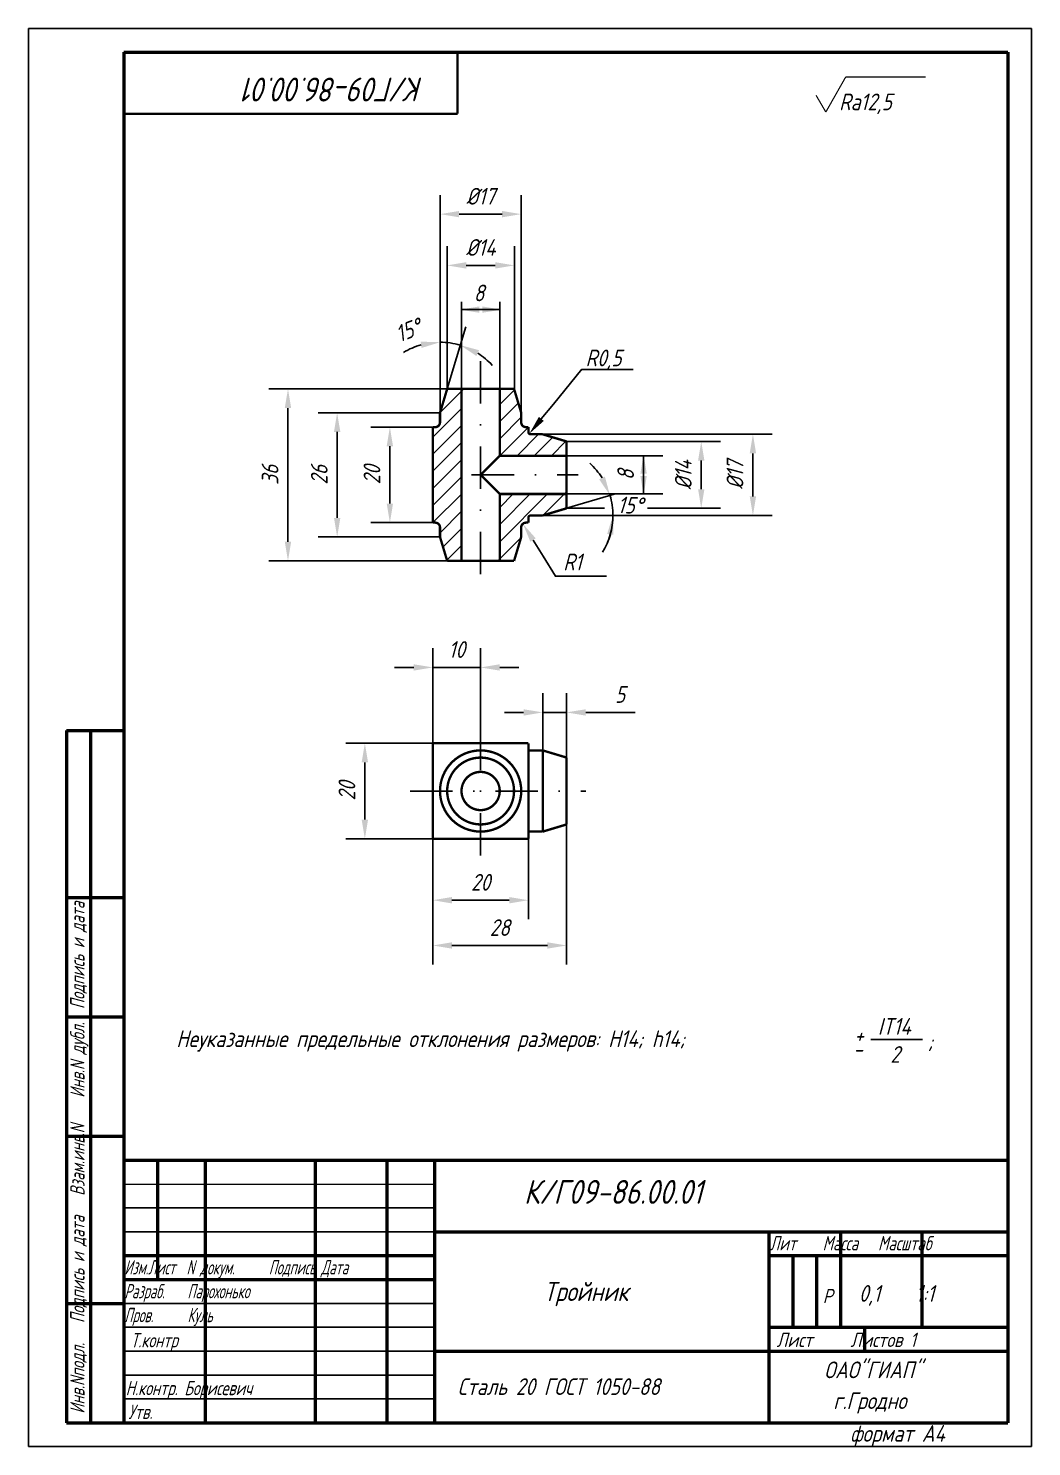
# Model space of a CAD drawing. Header units: inches. Extents: x 1065 to 7392, y 1020 to 3127.
# Drawn here: x 1678.6 to 1888.6, y 2289.9 to 2586.9 of the extents above; entities that cross this region are included whole.
import ezdxf
from ezdxf.enums import TextEntityAlignment as Align

# ---------------------------------------------------------------- set-up
doc = ezdxf.new("R2010")
doc.units = ezdxf.units.IN
doc.header["$LTSCALE"] = 0.7
doc.header["$MEASUREMENT"] = 0
doc.linetypes.add('DASHDOT', pattern=[25.4, 12.7, -6.35, 0, -6.35])
doc.styles.add('ROMANC', font='romanc', dxfattribs={"width": 0.8, "oblique": 15, "height": 3.5})
doc.styles.get("Standard").update_dxf_attribs({"font": 'romand.shx', "width": 0.8, "oblique": 15, "height": 3.5})
doc.dimstyles.get("Standard").update_dxf_attribs({"dimtxt": 3.5, "dimasz": 4, "dimexe": 4, "dimexo": 0, "dimgap": 2, "dimtad": 1, "dimdec": 0, "dimdsep": 46, "dimtxsty": 'Standard', "dimcen": 0.09, "dimadec": 0, "dimazin": 0, "dimtfac": 1, "dimtdec": 0, "dimtmove": 0, "dimatfit": 3, "dimfxl": 0, "dimtolj": 1, "dimtzin": 0, "dimlwd": 25, "dimlwe": 25, "dimarcsym": 0})

# ---------------------------------------------------------------- blocks, each defined once
blk = doc.blocks.new('*D204')
at = {"color": 0, "lineweight": 25}
for p, q in [((1763.25, 2503.41), (1750.26, 2503.41)), ((1754.26, 2499.41), (1754.26, 2487.41)), ((1763.28, 2483.41), (1750.26, 2483.41))]:
    blk.add_line(p, q, dxfattribs=at)
for points in [[(1753.59, 2499.41), (1754.92, 2499.41), (1754.26, 2503.41)], [(1753.59, 2487.41), (1754.92, 2487.41), (1754.26, 2483.41)]]:
    blk.add_solid(points, dxfattribs=at)
at = {"layer": 'DEFPOINTS', "color": 0, "lineweight": 25}
for p in [(1763.25, 2503.41), (1754.26, 2483.41), (1763.28, 2483.41)]:
    blk.add_point(p, dxfattribs=at)
at = {"color": 0, "insert": (1750.51, 2493.41), "char_height": 3.5, "attachment_point": 5, "rotation": 90}
blk.add_mtext('\\A1;20', dxfattribs=at)
blk = doc.blocks.new('*D205')
at = {"color": 0, "lineweight": 25}
blk.add_line((1766.25, 2511.41), (1770.15, 2524.4), dxfattribs=at)
for start, end in [(105.5877, 121.1753), (73.3008, 90), (42.1254, 57.7131)]:
    blk.add_arc((1764.76, 2506.44), 14.75, start, end, dxfattribs=at)
for points in [[(1760.71, 2521.31), (1760.89, 2519.99), (1764.76, 2521.19)], [(1772.36, 2518.31), (1772.92, 2519.52), (1769, 2520.57)]]:
    blk.add_solid(points, dxfattribs=at)
at = {"layer": 'DEFPOINTS', "color": 0, "lineweight": 25}
for p in [(1764.76, 2544), (1767.61, 2520.92), (1766.25, 2511.41), (1764.75, 2506.41), (1764.76, 2506.44)]:
    blk.add_point(p, dxfattribs=at)
at = {"color": 0, "insert": (1758.09, 2523.7), "char_height": 3.5, "attachment_point": 5, "rotation": 21.1435}
blk.add_mtext('\\A1;15%%D', dxfattribs=at)
blk = doc.blocks.new('*D206')
at = {"color": 0, "lineweight": 25}
for p, q in [((1764.75, 2506.41), (1739.22, 2506.41)), ((1743.22, 2502.41), (1743.22, 2484.41)), ((1764.75, 2480.41), (1739.22, 2480.41))]:
    blk.add_line(p, q, dxfattribs=at)
for points in [[(1742.55, 2502.41), (1743.89, 2502.41), (1743.22, 2506.41)], [(1742.55, 2484.41), (1743.89, 2484.41), (1743.22, 2480.41)]]:
    blk.add_solid(points, dxfattribs=at)
at = {"layer": 'DEFPOINTS', "color": 0, "lineweight": 25}
for p in [(1764.75, 2506.41), (1743.22, 2480.41), (1764.75, 2480.41)]:
    blk.add_point(p, dxfattribs=at)
at = {"color": 0, "lineweight": 25, "insert": (1739.47, 2493.41), "char_height": 3.5, "attachment_point": 5, "rotation": 90}
blk.add_mtext('\\A1;26', dxfattribs=at)
blk = doc.blocks.new('*D207')
at = {"color": 0, "lineweight": 25}
for p, q in [((1766.25, 2511.41), (1728.93, 2511.41)), ((1732.93, 2507.41), (1732.93, 2479.41)), ((1766.25, 2475.41), (1728.93, 2475.41))]:
    blk.add_line(p, q, dxfattribs=at)
for points in [[(1732.26, 2507.41), (1733.59, 2507.41), (1732.93, 2511.41)], [(1732.26, 2479.41), (1733.59, 2479.41), (1732.93, 2475.41)]]:
    blk.add_solid(points, dxfattribs=at)
at = {"layer": 'DEFPOINTS', "color": 0, "lineweight": 25}
for p in [(1766.25, 2511.41), (1732.93, 2475.41), (1766.25, 2475.41)]:
    blk.add_point(p, dxfattribs=at)
at = {"color": 0, "lineweight": 25, "insert": (1729.18, 2493.41), "char_height": 3.5, "attachment_point": 5, "rotation": 90}
blk.add_mtext('\\A1;36', dxfattribs=at)
blk = doc.blocks.new('*D208')
at = {"color": 0, "lineweight": 25}
for p, q in [((1786.25, 2501.91), (1834.25, 2501.91)), ((1830.25, 2497.91), (1830.25, 2488.91)), ((1786.25, 2484.91), (1834.25, 2484.91))]:
    blk.add_line(p, q, dxfattribs=at)
for points in [[(1829.58, 2497.91), (1830.92, 2497.91), (1830.25, 2501.91)], [(1829.58, 2488.91), (1830.92, 2488.91), (1830.25, 2484.91)]]:
    blk.add_solid(points, dxfattribs=at)
at = {"layer": 'DEFPOINTS', "color": 0, "lineweight": 25}
for p in [(1786.25, 2501.91), (1786.25, 2484.91), (1830.25, 2484.91)]:
    blk.add_point(p, dxfattribs=at)
at = {"color": 0, "lineweight": 25, "insert": (1826.5, 2493.41), "char_height": 3.5, "attachment_point": 5, "rotation": 90}
blk.add_mtext('\\A1;%%C17', dxfattribs=at)
blk = doc.blocks.new('*D209')
at = {"color": 0, "lineweight": 25}
for p, q in [((1766.25, 2511.41), (1766.25, 2541.28)), ((1780.31, 2511.22), (1780.31, 2541.28)), ((1770.25, 2537.28), (1776.31, 2537.28))]:
    blk.add_line(p, q, dxfattribs=at)
for points in [[(1770.25, 2537.95), (1770.25, 2536.61), (1766.25, 2537.28)], [(1776.31, 2537.95), (1776.31, 2536.61), (1780.31, 2537.28)]]:
    blk.add_solid(points, dxfattribs=at)
at = {"layer": 'DEFPOINTS', "color": 0, "lineweight": 25}
for p in [(1780.31, 2537.28), (1766.25, 2511.41), (1780.31, 2511.22)]:
    blk.add_point(p, dxfattribs=at)
at = {"color": 0, "lineweight": 25, "insert": (1773.28, 2541.03), "char_height": 3.5, "attachment_point": 5}
blk.add_mtext('\\A1;%%C14', dxfattribs=at)
blk = doc.blocks.new('*D210')
at = {"color": 0, "lineweight": 25}
for p, q in [((1764.76, 2506.44), (1764.76, 2552.01)), ((1781.75, 2506.41), (1781.75, 2552.01)), ((1768.76, 2548.01), (1777.75, 2548.01))]:
    blk.add_line(p, q, dxfattribs=at)
for points in [[(1768.76, 2548.68), (1768.76, 2547.35), (1764.76, 2548.01)], [(1777.75, 2548.68), (1777.75, 2547.35), (1781.75, 2548.01)]]:
    blk.add_solid(points, dxfattribs=at)
at = {"layer": 'DEFPOINTS', "color": 0, "lineweight": 25}
for p in [(1781.75, 2548.01), (1764.76, 2506.44), (1781.75, 2506.41)]:
    blk.add_point(p, dxfattribs=at)
at = {"color": 0, "lineweight": 25, "insert": (1773.26, 2551.76), "char_height": 3.5, "attachment_point": 5}
blk.add_mtext('\\A1;%%C17', dxfattribs=at)
blk = doc.blocks.new('*D211')
at = {"color": 0, "lineweight": 25}
for p, q in [((1786.25, 2431.52), (1786.25, 2447.67)), ((1791.25, 2430.02), (1791.25, 2447.67)), ((1782.25, 2443.67), (1778.25, 2443.67)), ((1786.25, 2443.67), (1791.25, 2443.67)), ((1795.25, 2443.67), (1805.61, 2443.67))]:
    blk.add_line(p, q, dxfattribs=at)
for points in [[(1782.25, 2444.33), (1782.25, 2443), (1786.25, 2443.67)], [(1795.25, 2444.33), (1795.25, 2443), (1791.25, 2443.67)]]:
    blk.add_solid(points, dxfattribs=at)
at = {"layer": 'DEFPOINTS', "color": 0, "lineweight": 25}
for p in [(1791.25, 2443.67), (1786.25, 2431.52), (1791.25, 2430.02)]:
    blk.add_point(p, dxfattribs=at)
at = {"color": 0, "lineweight": 25, "insert": (1802.43, 2447.42), "char_height": 3.5, "attachment_point": 5}
blk.add_mtext('\\A1;5', dxfattribs=at)
blk = doc.blocks.new('*D212')
at = {"color": 0, "lineweight": 25}
for p, q in [((1763.25, 2437.21), (1763.25, 2457.09)), ((1773.25, 2437.21), (1773.25, 2457.09)), ((1759.25, 2453.09), (1755.25, 2453.09)), ((1763.25, 2453.09), (1773.25, 2453.09)), ((1777.25, 2453.09), (1781.25, 2453.09))]:
    blk.add_line(p, q, dxfattribs=at)
for points in [[(1759.25, 2453.75), (1759.25, 2452.42), (1763.25, 2453.09)], [(1777.25, 2453.75), (1777.25, 2452.42), (1773.25, 2453.09)]]:
    blk.add_solid(points, dxfattribs=at)
at = {"layer": 'DEFPOINTS', "color": 0, "lineweight": 25}
for p in [(1773.25, 2453.09), (1763.25, 2437.21), (1773.25, 2437.21)]:
    blk.add_point(p, dxfattribs=at)
at = {"color": 0, "lineweight": 25, "insert": (1768.25, 2456.84), "char_height": 3.5, "attachment_point": 5}
blk.add_mtext('\\A1;10', dxfattribs=at)
blk = doc.blocks.new('*D213')
at = {"color": 0, "lineweight": 25}
for p, q in [((1763.25, 2437.21), (1745.02, 2437.21)), ((1749.02, 2433.21), (1749.02, 2421.21)), ((1763.25, 2417.21), (1745.02, 2417.21))]:
    blk.add_line(p, q, dxfattribs=at)
for points in [[(1748.35, 2433.21), (1749.69, 2433.21), (1749.02, 2437.21)], [(1748.35, 2421.21), (1749.69, 2421.21), (1749.02, 2417.21)]]:
    blk.add_solid(points, dxfattribs=at)
at = {"layer": 'DEFPOINTS', "color": 0, "lineweight": 25}
for p in [(1763.25, 2437.21), (1749.02, 2417.21), (1763.25, 2417.21)]:
    blk.add_point(p, dxfattribs=at)
at = {"color": 0, "lineweight": 25, "insert": (1745.27, 2427.21), "char_height": 3.5, "attachment_point": 5, "rotation": 90}
blk.add_mtext('\\A1;20', dxfattribs=at)
blk = doc.blocks.new('*D214')
at = {"color": 0, "lineweight": 25}
for p, q in [((1763.25, 2417.21), (1763.25, 2400.34)), ((1783.25, 2417.21), (1783.25, 2400.34)), ((1767.25, 2404.34), (1779.25, 2404.34))]:
    blk.add_line(p, q, dxfattribs=at)
for points in [[(1767.25, 2405.01), (1767.25, 2403.67), (1763.25, 2404.34)], [(1779.25, 2405.01), (1779.25, 2403.67), (1783.25, 2404.34)]]:
    blk.add_solid(points, dxfattribs=at)
at = {"layer": 'DEFPOINTS', "color": 0, "lineweight": 25}
for p in [(1763.25, 2417.21), (1783.25, 2417.21), (1783.25, 2404.34)]:
    blk.add_point(p, dxfattribs=at)
at = {"color": 0, "lineweight": 25, "insert": (1773.25, 2408.09), "char_height": 3.5, "attachment_point": 5}
blk.add_mtext('\\A1;20', dxfattribs=at)
blk = doc.blocks.new('*D215')
at = {"color": 0, "lineweight": 25}
for p, q in [((1791.25, 2420.21), (1791.25, 2390.86)), ((1763.25, 2417.21), (1763.25, 2390.86)), ((1767.25, 2394.86), (1787.25, 2394.86))]:
    blk.add_line(p, q, dxfattribs=at)
for points in [[(1767.25, 2395.53), (1767.25, 2394.2), (1763.25, 2394.86)], [(1787.25, 2395.53), (1787.25, 2394.2), (1791.25, 2394.86)]]:
    blk.add_solid(points, dxfattribs=at)
at = {"layer": 'DEFPOINTS', "color": 0, "lineweight": 25}
for p in [(1791.25, 2420.21), (1763.25, 2417.21), (1791.25, 2394.86)]:
    blk.add_point(p, dxfattribs=at)
at = {"color": 0, "lineweight": 25, "insert": (1777.25, 2398.61), "char_height": 3.5, "attachment_point": 5}
blk.add_mtext('\\A1;28', dxfattribs=at)

msp = doc.modelspace()

# ---------------------------------------------------------------- linework, layer by layer
for p, q in [((1678.59, 2586.91), (1678.59, 2289.91)), ((1678.59, 2586.91), (1888.59, 2586.91)), ((1888.59, 2586.91), (1888.59, 2289.91)), ((1794.45, 2515.48), (1805.21, 2515.48)), ((1769.25, 2511.41), (1769.25, 2493.41)), ((1791.25, 2500.41), (1791.25, 2493.41)), ((1763.25, 2483.41), (1763.25, 2493.41)), ((1791.25, 2486.41), (1791.25, 2493.41)), ((1788.83, 2472.18), (1799.62, 2472.18)), ((1678.59, 2289.91), (1888.59, 2289.91))]:
    msp.add_line(p, q)
at = {"lineweight": 50}
for p, q in [((1698.59, 2581.91), (1698.59, 2294.91)), ((1698.59, 2581.91), (1883.59, 2581.91)), ((1883.59, 2581.91), (1883.59, 2294.91)), ((1686.59, 2439.91), (1686.59, 2294.91)), ((1686.59, 2439.91), (1698.59, 2439.91)), ((1691.59, 2439.91), (1691.59, 2294.91)), ((1686.59, 2404.91), (1698.59, 2404.91)), ((1686.59, 2379.91), (1698.59, 2379.91)), ((1686.59, 2354.91), (1698.59, 2354.91)), ((1698.59, 2349.91), (1883.59, 2349.91)), ((1705.59, 2349.91), (1705.59, 2324.91)), ((1715.59, 2349.91), (1715.59, 2294.91)), ((1738.59, 2349.91), (1738.59, 2294.91)), ((1753.59, 2349.91), (1753.59, 2294.91)), ((1763.59, 2349.91), (1763.59, 2294.91)), ((1833.59, 2334.91), (1833.59, 2294.91)), ((1848.59, 2334.91), (1848.59, 2314.91)), ((1865.59, 2334.91), (1865.59, 2314.91)), ((1698.59, 2329.91), (1763.59, 2329.91)), ((1833.59, 2329.91), (1883.59, 2329.91)), ((1838.59, 2329.91), (1838.59, 2314.91)), ((1843.59, 2329.91), (1843.59, 2314.91)), ((1698.59, 2324.91), (1763.59, 2324.91)), ((1686.59, 2319.91), (1698.59, 2319.91)), ((1833.59, 2314.91), (1883.59, 2314.91)), ((1853.59, 2314.91), (1853.59, 2309.91)), ((1686.59, 2294.91), (1883.59, 2294.91))]:
    msp.add_line(p, q, dxfattribs=at)
at = {"color": 0, "linetype": 'ByBlock'}
for p, q in [((1769.25, 2511.41), (1769.25, 2529.68)), ((1769.25, 2528.01), (1777.25, 2528.01)), ((1777.25, 2511.41), (1777.25, 2529.68)), ((1788.49, 2508.23), (1794.44, 2515.55)), ((1785.96, 2505.13), (1788.49, 2508.23)), ((1784.22, 2479.76), (1786.34, 2476.37)), ((1786.34, 2476.37), (1788.96, 2472.18)), ((1763.25, 2437.21), (1763.25, 2449.91)), ((1773.25, 2437.21), (1773.25, 2449.91)), ((1763.25, 2437.21), (1749.81, 2437.21)), ((1791.25, 2420.21), (1791.25, 2394.57)), ((1763.25, 2417.21), (1749.81, 2417.21)), ((1763.25, 2417.21), (1763.25, 2394.57)), ((1763.25, 2415.81), (1763.25, 2402.91)), ((1783.25, 2417.21), (1783.25, 2402.91))]:
    msp.add_line(p, q, dxfattribs=at)
at = {"linetype": 'DASHDOT'}
for p, q in [((1773.25, 2517.24), (1773.25, 2468.41)), ((1771.37, 2493.41), (1793.67, 2493.41)), ((1773.25, 2440.48), (1773.25, 2412.79)), ((1758.48, 2427.21), (1795.3, 2427.21))]:
    msp.add_line(p, q, dxfattribs=at)
at = {"color": 0}
for p, q in [((1764.76, 2506.44), (1769.73, 2511.41)), ((1777.25, 2508.16), (1780.31, 2511.22)), ((1763.25, 2501.34), (1769.25, 2507.34)), ((1777.25, 2504.57), (1781.14, 2508.45)), ((1763.25, 2497.75), (1769.25, 2503.75)), ((1777.25, 2500.97), (1781.75, 2505.47)), ((1777.28, 2497.41), (1783.25, 2503.38)), ((1780.88, 2497.41), (1785.38, 2501.91)), ((1784.47, 2497.41), (1788.34, 2501.29)), ((1763.25, 2494.16), (1769.25, 2500.16)), ((1788.06, 2497.41), (1791.1, 2500.46)), ((1763.25, 2490.57), (1769.25, 2496.57)), ((1763.25, 2486.97), (1769.25, 2492.97)), ((1763.28, 2483.41), (1769.25, 2489.38)), ((1777.25, 2486.61), (1780.06, 2489.41)), ((1777.25, 2483.01), (1783.65, 2489.41)), ((1777.25, 2479.42), (1787.24, 2489.41)), ((1786.37, 2484.95), (1790.84, 2489.41)), ((1790.84, 2489.41), (1791.25, 2489.83)), ((1764.75, 2481.29), (1769.25, 2485.79)), ((1765.38, 2478.32), (1769.25, 2482.2)), ((1777.25, 2475.83), (1781.72, 2480.29)), ((1766.21, 2475.56), (1769.25, 2478.61)), ((1776.84, 2475.41), (1777.25, 2475.83))]:
    msp.add_line(p, q, dxfattribs=at)
at = {"lineweight": 25}
for p, q in [((1791.25, 2500.41), (1823.43, 2500.41)), ((1791.25, 2497.41), (1811.36, 2497.41)), ((1807.36, 2497.41), (1807.36, 2489.41)), ((1819.43, 2496.41), (1819.43, 2490.41)), ((1791.25, 2489.41), (1811.36, 2489.41)), ((1791.25, 2486.41), (1801.22, 2489.4)), ((1791.25, 2486.41), (1799.21, 2486.41)), ((1808.15, 2486.41), (1823.43, 2486.41)), ((1854.95, 2375.15), (1865.78, 2375.15)), ((1698.59, 2339.91), (1763.59, 2339.91)), ((1698.59, 2334.91), (1763.59, 2334.91)), ((1698.59, 2319.91), (1763.59, 2319.91)), ((1698.59, 2314.91), (1763.59, 2314.91)), ((1698.59, 2309.91), (1763.59, 2309.91)), ((1698.59, 2304.91), (1763.59, 2304.91)), ((1698.59, 2299.91), (1763.59, 2299.91))]:
    msp.add_line(p, q, dxfattribs=at)
at = {"lineweight": 15}
msp.add_line((1698.59, 2344.91), (1763.59, 2344.91), dxfattribs=at)
at = {"color": 1, "lineweight": 50}
for p, q in [((1763.59, 2334.91), (1883.59, 2334.91)), ((1763.59, 2309.91), (1883.59, 2309.91))]:
    msp.add_line(p, q, dxfattribs=at)
for points, const_width in [([(1768.44, 2569.03), (1768.44, 2582.03)], 0.5), ([(1845.51, 2569.39), (1849.67, 2576.73)], 0.25), ([(1849.67, 2576.73), (1866.42, 2576.73)], 0.3), ([(1843.47, 2572.89), (1845.51, 2569.39)], 0.25), ([(1698.44, 2569.03), (1768.44, 2569.03)], 0.5), ([(1766.25, 2511.41), (1764.75, 2506.41)], 0.5), ([(1766.25, 2511.41), (1780.25, 2511.41)], 0.5), ([(1769.25, 2475.41), (1769.25, 2511.41)], 0.5), ([(1777.25, 2511.41), (1777.25, 2497.41)], 0.5), ([(1780.25, 2511.41), (1781.75, 2506.41)], 0.5), ([(1764.75, 2506.41), (1764.75, 2504.41)], 0.5), ([(1781.75, 2506.41), (1781.75, 2504.41)], 0.5), ([(1763.25, 2503.41), (1763.75, 2503.41)], 0.5), ([(1763.25, 2503.41), (1763.25, 2483.41)], 0.5), ([(1782.75, 2503.41), (1783.25, 2503.41)], 0.5), ([(1783.25, 2503.41), (1783.25, 2502.41)], 0.5), ([(1783.75, 2501.91), (1786.25, 2501.91)], 0.5), ([(1791.25, 2500.41), (1786.25, 2501.91)], 0.5), ([(1791.25, 2500.41), (1791.25, 2486.41)], 0.5), ([(1777.25, 2497.41), (1773.25, 2493.41)], 0.5), ([(1777.25, 2497.41), (1791.25, 2497.41)], 0.5), ([(1773.25, 2493.41), (1777.25, 2489.41)], 0.5), ([(1777.25, 2489.41), (1791.25, 2489.41)], 0.5), ([(1777.25, 2475.41), (1777.25, 2489.41)], 0.5), ([(1791.25, 2486.41), (1786.25, 2484.91)], 0.5), ([(1763.25, 2483.41), (1763.75, 2483.41)], 0.5), ([(1782.75, 2483.41), (1783.25, 2483.41)], 0.5), ([(1783.25, 2483.41), (1783.25, 2484.41)], 0.5), ([(1783.75, 2484.91), (1786.25, 2484.91)], 0.5), ([(1764.75, 2480.41), (1764.75, 2482.41)], 0.5), ([(1766.25, 2475.41), (1764.75, 2480.41)], 0.5), ([(1780.25, 2475.41), (1781.75, 2480.41)], 0.5), ([(1781.75, 2480.41), (1781.75, 2482.41)], 0.5), ([(1766.25, 2475.41), (1780.25, 2475.41)], 0.5), ([(1763.25, 2437.21), (1783.25, 2437.21)], 0.5), ([(1763.25, 2437.21), (1763.25, 2417.21)], 0.5), ([(1783.25, 2437.21), (1783.25, 2417.21)], 0.5), ([(1783.25, 2435.71), (1786.25, 2435.71)], 0.5), ([(1786.25, 2435.71), (1786.25, 2418.71)], 0.5), ([(1786.25, 2435.71), (1791.25, 2434.21)], 0.5), ([(1791.25, 2434.21), (1791.25, 2420.21)], 0.5), ([(1783.25, 2418.71), (1786.25, 2418.71)], 0.5), ([(1791.25, 2420.21), (1786.25, 2418.71)], 0.5), ([(1763.25, 2417.21), (1783.25, 2417.21)], 0.5)]:
    msp.add_lwpolyline(points, dxfattribs=dict(const_width=const_width))
at = {"const_width": 0.5}
for points in [[(1763.75, 2503.41, 0.414214), (1764.75, 2504.41, 0.414214)], [(1781.75, 2504.41, 0.414214), (1782.75, 2503.41, 0.414214)], [(1783.25, 2502.41, 0.414214), (1783.75, 2501.91, 0.414214)], [(1764.75, 2482.41, 0.414214), (1763.75, 2483.41, 0.414214)], [(1782.75, 2483.41, 0.414214), (1781.75, 2482.41, 0.414214)], [(1783.75, 2484.91, 0.414214), (1783.25, 2484.41, 0.414214)], [(1764.75, 2427.21, -1), (1781.75, 2427.21, -1)], [(1766.25, 2427.21, -1), (1780.25, 2427.21, -1)], [(1769.25, 2427.21, -1), (1777.25, 2427.21, -1)], [(1764.75, 2427.21, 1), (1781.75, 2427.21, 1)], [(1766.25, 2427.21, 1), (1780.25, 2427.21, 1)], [(1769.25, 2427.21, 1), (1777.25, 2427.21, 1)]]:
    msp.add_lwpolyline(points, format="xyb", dxfattribs=at)
at = {"lineweight": 25}
for start, end in [(32.3437, 47.9882), (0, 16.6992), (328.4095, 0), (337.5964, 344.3555)]:
    msp.add_arc((1786.25, 2484.91), 14.7, start, end, dxfattribs=at)
at = {"color": 0, "linetype": 'ByBlock'}
for points in [[(1772.99, 2528.68), (1772.99, 2527.35), (1768.99, 2528.01)], [(1773.6, 2528.68), (1773.6, 2527.35), (1777.6, 2528.01)], [(1786.48, 2504.71), (1785.44, 2505.55), (1783.44, 2502.02)], [(1783.66, 2479.41), (1784.79, 2480.12), (1782.1, 2483.16)]]:
    msp.add_solid(points, dxfattribs=at)
at = {"lineweight": 25}
for points in [[(1818.77, 2496.41), (1820.1, 2496.41), (1819.43, 2500.41)], [(1806.7, 2493.68), (1808.03, 2493.68), (1807.36, 2497.68)], [(1799.27, 2493.05), (1798.06, 2492.5), (1800.33, 2489.13)], [(1806.7, 2493.15), (1808.03, 2493.15), (1807.36, 2489.15)], [(1818.77, 2490.41), (1820.1, 2490.41), (1819.43, 2486.41)], [(1799.74, 2481.04), (1801.06, 2480.86), (1800.95, 2484.91)]]:
    msp.add_solid(points, dxfattribs=at)
at = {"layer": 'DEFPOINTS', "color": 0, "linetype": 'ByBlock'}
for p in [(1781.75, 2541), (1777.25, 2528.01), (1780.25, 2530.38), (1766.25, 2511.41), (1769.25, 2511.41), (1777.25, 2511.41), (1780.25, 2511.41), (1764.76, 2506.44), (1764.76, 2506.44), (1781.75, 2506.41), (1782.11, 2503.64), (1783.25, 2503.38), (1783.44, 2502.02), (1783.75, 2502.41), (1786.25, 2501.91), (1791.25, 2500.41), (1791.25, 2497.41), (1791.25, 2489.41), (1802.1, 2489.41), (1791.25, 2486.41), (1829.56, 2486.41), (1781.96, 2483.03), (1783.25, 2483.41), (1786.37, 2484.95), (1824.7, 2483.41), (1836.99, 2484.95), (1746.62, 2480.41), (1764.75, 2480.41), (1782.75, 2482.41), (1773.25, 2446.91), (1763.25, 2437.21), (1763.25, 2437.21), (1773.25, 2437.21), (1791.25, 2420.21), (1752.81, 2417.21), (1763.25, 2417.21), (1763.25, 2417.21), (1763.25, 2415.81), (1783.25, 2415.81), (1783.25, 2405.91), (1791.25, 2397.57)]:
    msp.add_point(p, dxfattribs=at)

# ---------------------------------------------------------------- texts
at = {"color": 0, "linetype": 'ByBlock', "style": 'ROMANC', "oblique": 15, "width": 0.8}
msp.add_text('8', height=3.5, dxfattribs=at).set_placement((1772.91, 2531.51), align=Align.MIDDLE_CENTER)
at = {"lineweight": 35, "insert": (1761.32, 2571.61), "char_height": 5, "width": 116.2188, "attachment_point": 1, "rotation": 180}
msp.add_mtext('К/Г09-86.00.01 ', dxfattribs=at)
at = {"lineweight": 25, "attachment_point": 1}
for s, insert, char_height, width in [('Ra12,5', (1848.29, 2573.27), 3.5, 29.1251), ('R0,5', (1795.22, 2519.65), 3.5, 12.1908), ('R1', (1790.55, 2476.92), 3.5, 14.8628), ('IT14', (1856.4, 2379.67), 3.5, 19.7907), (' Неуказанные предельные отклонения размеров: H14; h14; ', (1707.69, 2377.08), 3.5, 158.004), ('+', (1851.45, 2377.85), 3.5, 4.3989), ('2', (1859.01, 2373.79), 3.5, 17.1446), (';', (1866.83, 2376.51), 3.5, 9.0235), ('-', (1851.22, 2374.92), 3.5, 6.6548), ('{\\W0.7;Лит    Масса   Масштаб}', (1833.78, 2334.02), 3, 48.3624), ('{\\W0.6; Изм.Лист  N докум.      Подпись Дата\\P Разраб.    Парохонько\\P Пров.      Куль}', (1697.51, 2328.97), 3, 75.9719), ('Р', (1844.87, 2322.95), 3, 4.7355), ('0,1    1:1', (1852.44, 2323.75), 3.5, 30.5998), ('{\\W0.7;Т.контр}', (1700.02, 2313.71), 3, 65.7648), ('Лист     Листов 1', (1835.19, 2313.78), 3, 49.4707), ('{\\W0.7; Н.контр. Борисевич}', (1697.57, 2303.69), 3, 40.546), ('Сталь 20 ГОСТ 1050-88', (1768.44, 2304.23), 3.5, 67.3789), ('г.Гродно', (1847.08, 2301.29), 3.5, 35.0627), ('{\\W0.7;Утв.     }', (1699.51, 2298.7), 3, 39.2217), ('формат А4', (1850.61, 2294.43), 3.5, 32.7454)]:
    msp.add_mtext(s, dxfattribs=dict(at, insert=insert, char_height=char_height, width=width))
at = {"lineweight": 25, "char_height": 3.5, "attachment_point": 5}
for s, insert, rotation in [('\\A1;8', (1803.61, 2493.41), 90), ('%%C14', (1815.68, 2493.41), 90), ('15°', (1804.56, 2487.05), 357.7549)]:
    msp.add_mtext(s, dxfattribs=dict(at, insert=insert, rotation=rotation))
at = {"lineweight": 25, "insert": (1687.35, 2295.43), "char_height": 3, "width": 144.2887, "attachment_point": 1, "rotation": 90}
msp.add_mtext('{\\W0.7; Инв.Nподл.   Подпись и дата   Взам.инв.N    Инв.N дубл.  Подпись и дата}', dxfattribs=at)
at = {"lineweight": 35, "attachment_point": 1}
for s, insert, char_height, width in [('К/Г09-86.00.01', (1782.32, 2345.76), 5, 116.2188), ('ОАО"ГИАП"', (1845.17, 2307.74), 3.5, 36.171)]:
    msp.add_mtext(s, dxfattribs=dict(at, insert=insert, char_height=char_height, width=width))
at = {"lineweight": 30, "insert": (1786.5, 2324.4), "char_height": 4, "width": 61.9449, "attachment_point": 1}
msp.add_mtext('Тройник', dxfattribs=at)

# ---------------------------------------------------------------- dimensions: what is measured, and where the dimension line sits
at = {"lineweight": 25}
for base, p1, p2, text, picture, middle in [((1781.75, 2548.01), (1764.76, 2506.44), (1781.75, 2506.41), '%%C17', '*D210', (1773.26, 2551.76)), ((1780.31, 2537.28), (1766.25, 2511.41), (1780.31, 2511.22), '%%C14', '*D209', (1773.28, 2541.03))]:
    dim = msp.add_linear_dim(base=base, p1=p1, p2=p2, text=text, dimstyle='Standard', dxfattribs=at)
    dim.commit()
    dim.dimension.update_dxf_attribs({"geometry": picture, "text_midpoint": middle})
dim = msp.add_angular_dim_2l(base=(1767.61, 2520.92), line1=((1764.76, 2506.44), (1764.76, 2544)), line2=((1766.25, 2511.41), (1764.75, 2506.41)), text='15%%D', dimstyle='Standard')
dim.commit()
dim.dimension.update_dxf_attribs({"geometry": '*D205', "text_midpoint": (1759.44, 2520.2), "dimtype": 162})
for base, p1, p2, picture, middle in [((1732.93, 2475.41), (1766.25, 2511.41), (1766.25, 2475.41), '*D207', (1729.18, 2493.41)), ((1743.22, 2480.41), (1764.75, 2506.41), (1764.75, 2480.41), '*D206', (1739.47, 2493.41)), ((1749.02, 2417.21), (1763.25, 2437.21), (1763.25, 2417.21), '*D213', (1745.27, 2427.21))]:
    dim = msp.add_linear_dim(base=base, p1=p1, p2=p2, angle=90, dimstyle='Standard', dxfattribs=at)
    dim.commit()
    dim.dimension.update_dxf_attribs({"geometry": picture, "text_midpoint": middle})
dim = msp.add_linear_dim(base=(1754.26, 2483.41), p1=(1763.25, 2503.41), p2=(1763.28, 2483.41), angle=90, text='20', dimstyle='Standard')
dim.commit()
dim.dimension.update_dxf_attribs({"geometry": '*D204', "text_midpoint": (1750.51, 2493.41)})
dim = msp.add_linear_dim(base=(1830.25, 2484.91), p1=(1786.25, 2501.91), p2=(1786.25, 2484.91), angle=90, text='%%C<>', dimstyle='Standard', dxfattribs=at)
dim.commit()
dim.dimension.update_dxf_attribs({"geometry": '*D208', "text_midpoint": (1826.5, 2493.41)})
for base, p1, p2, picture, middle in [((1773.25, 2453.09), (1763.25, 2437.21), (1773.25, 2437.21), '*D212', (1768.25, 2456.84)), ((1791.25, 2443.67), (1786.25, 2431.52), (1791.25, 2430.02), '*D211', (1802.43, 2447.42)), ((1791.25, 2394.86), (1763.25, 2417.21), (1791.25, 2420.21), '*D215', (1777.25, 2398.61)), ((1783.25, 2404.34), (1763.25, 2417.21), (1783.25, 2417.21), '*D214', (1773.25, 2408.09))]:
    dim = msp.add_linear_dim(base=base, p1=p1, p2=p2, dimstyle='Standard', dxfattribs=at)
    dim.commit()
    dim.dimension.update_dxf_attribs({"geometry": picture, "text_midpoint": middle})

doc.saveas('drawing.dxf')
